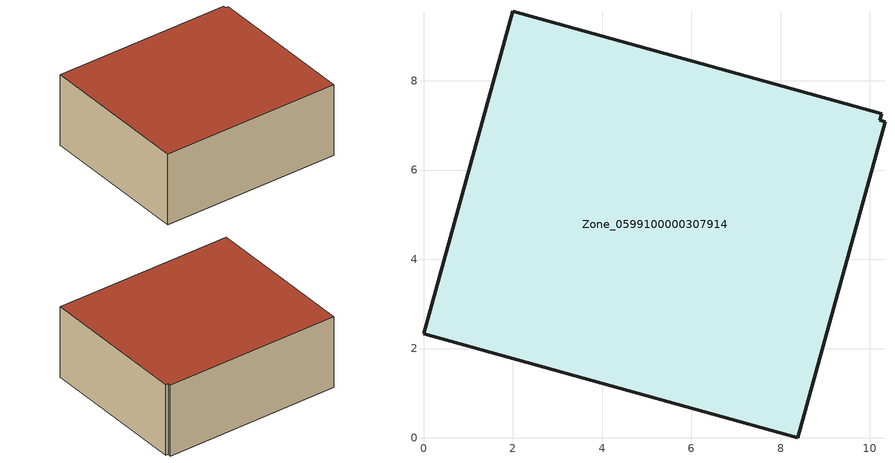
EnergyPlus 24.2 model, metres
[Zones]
Zone_0599100000307914
 floor ground (C_G): 0,2.33 2,9.56 10.27,7.26 10.23,7.12 10.34,7.09 8.38,0 z0
 wall outside (C_F): 2,9.56 0,2.33 8.38,0 10.34,7.09 10.23,7.12 10.27,7.26 2,9.56 z0:3.57
 roof outside (C_R): 0,2.33 8.38,0 10.34,7.09 10.23,7.12 10.27,7.26 2,9.56 z3.57
[BUILDING]
Pand.0599100000307914: North Axis=0; Terrain=City; Loads Convergence Tolerance Value=0.04; Temperature Convergence Tolerance Value=0.4; Solar Distribution=FullExterior; Maximum Number of Warmup Days=25; Minimum Number of Warmup Days=1
[Site:Location]
Rotterdam.The.Hague.AP_ZH_NLD Design_Conditions: Latitude=51.96; Longitude=4.45; Time Zone=1; Elevation=-4.5
[SITE:GROUNDTEMPERATURE:BUILDINGSURFACE]
18, 18, 18, 18, 18, 18, 18, 18, 18, 18, 18, 18
[MATERIAL] Thermal Absorptance=0.9; Solar Absorptance=0.7; Visible Absorptance=0.7
Name | Roughness | Thickness | Conductivity | Density | Specific Heat
G.TI.1946-1964 | MediumSmooth | 0.15 | 1 | 540 | 1210
F.TI.1946-1964 | Rough | 0.3 | 0.857143 | 1920 | 840
R.TI.1946-1964 | MediumRough | 0.2 | 0.277778 | 1500 | 1000
[CONSTRUCTION]
C_G: G.TI.1946-1964
C_F: F.TI.1946-1964
C_R: R.TI.1946-1964
[ZONE]
Zone_0599100000307914: Type=1; Multiplier=1; Ceiling Height=Autocalculate; Volume=Autocalculate; Floor Area=autocalculate; Part of Total Floor Area=Yes
[ZONEINFILTRATION:DESIGNFLOWRATE]
Infil_Zone_0599100000307914: Zone or ZoneList or Space or SpaceList=Zone_0599100000307914; Schedule=AlwaysOn; Design Flow Rate Calculation Method=Flow/Area; Flow Rate per Floor Area=0.003; Constant Term Coefficient=1; Temperature Term Coefficient=0; Velocity Term Coefficient=0; Velocity Squared Term Coefficient=0
[HVACTEMPLATE:ZONE:IDEALLOADSAIRSYSTEM]
Zone_0599100000307914: Maximum Heating Supply Air Temperature=50; Minimum Cooling Supply Air Temperature=13; Maximum Heating Supply Air Humidity Ratio=0.0156; Minimum Cooling Supply Air Humidity Ratio=0.0077; Heating Limit=NoLimit; Cooling Limit=NoLimit; Dehumidification Control Type=ConstantSensibleHeatRatio; Cooling Sensible Heat Ratio=0.7; Dehumidification Setpoint=60; Humidification Control Type=None; Humidification Setpoint=30; Outdoor Air Method=None; Outdoor Air Flow Rate per Person=0.00944; Outdoor Air Flow Rate per Zone Floor Area=0; Outdoor Air Flow Rate per Zone=0; Demand Controlled Ventilation Type=None; Outdoor Air Economizer Type=NoEconomizer; Heat Recovery Type=None; Sensible Heat Recovery Effectiveness=0.7; Latent Heat Recovery Effectiveness=0.65
[ZONECONTROL:THERMOSTAT]
ThermostatControl_Zone_0599100000307914: Zone or ZoneList=Zone_0599100000307914; Control Type Schedule=DualSetpointControlType; Control 1=Thermostat_Zone_0599100000307914; Temperature Difference Between Cutout And Setpoint=0
[THERMOSTATSETPOINT:DUALSETPOINT]
Thermostat_Zone_0599100000307914: Heating Setpoint Temperature Schedule=HeatingSetpoint_Zone_0599100000307914; Cooling Setpoint Temperature Schedule=CoolingSetpoint_Zone_0599100000307914
[SCHEDULE:COMPACT]
HeatingSetpoint_Zone_0599100000307914: Through: 12/31, For: AllDays, Until: 24:00, 21
CoolingSetpoint_Zone_0599100000307914: Through: 12/31, For: AllDays, Until: 24:00, 24
DualSetpointControlType: Through: 12/31, For: AllDays, Until: 24:00, 4
AlwaysOn: Through: 12/31, For: AllDays, Until: 24:00, 1
